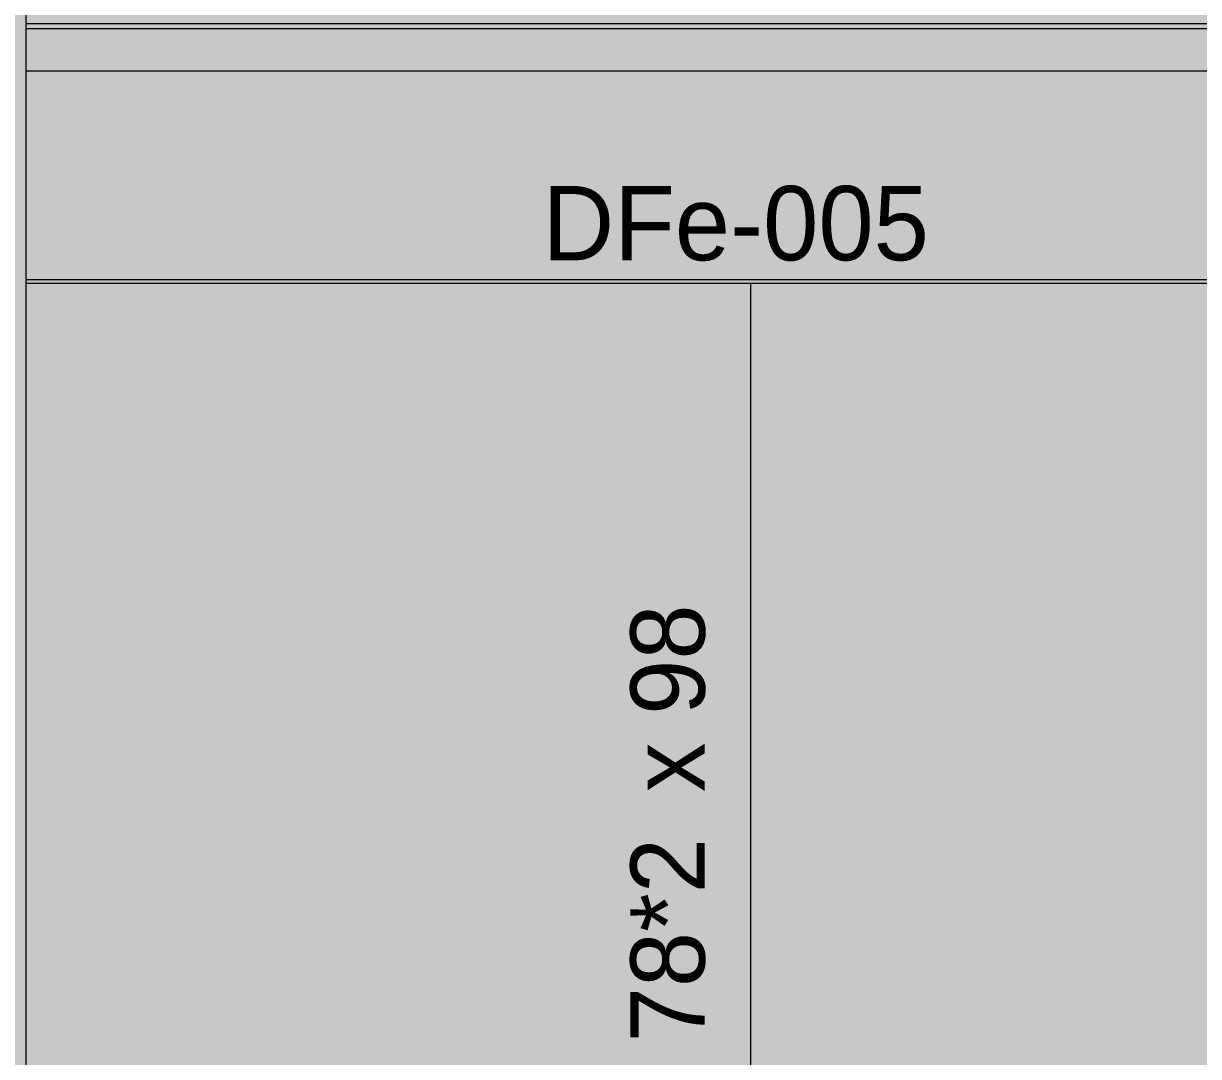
# Model space of a CAD drawing. Header units: metres. Extents: x -3 to 171, y -23 to 41.
# Drawn here: x 12.968 to 14.154, y -2.063 to -1.02 of the extents above; entities that cross this region are included whole.
import ezdxf

# ---------------------------------------------------------------- set-up
doc = ezdxf.new("R2010")
doc.units = ezdxf.units.M
doc.header["$MEASUREMENT"] = 0
doc.linetypes.add('Achse', pattern=[0.004, 0.002, -0.001, 0, -0.001])
for name, color, linetype in [('6._Dach PP STG1_1_325 Dachfenster', 7, 'Continuous'), ('6._Dach PP STG1_1_330 Dachaufbau', 7, 'Continuous'), ('6._Dach PP STG1_1_611 Entwässerung', 7, 'Continuous')]:
    doc.layers.add(name, color=color, linetype=linetype)
doc.styles.add('ERSTELLTER_STIL_2', font='')
doc.styles.get('ERSTELLTER_STIL_2').set_extended_font_data('Eurostile')

msp = doc.modelspace()

# ---------------------------------------------------------------- hatches: boundary and pattern name
at = {"layer": '6._Dach PP STG1_1_330 Dachaufbau', "linetype": 'Continuous', "lineweight": 0, "true_color": 0x000000}
h = msp.add_hatch(color=18, dxfattribs=at)
h.paths.add_polyline_path([(18.84, -4.5), (18.8399, -4.5433), (18.8397, -4.6), (18.9704, -4.6), (18.986, 0.07), (17.955, 0.07), (17.955, -0.7715), (16.205, -0.7715), (16.205, 0.07), (15.195, 0.07), (15.195, -0.4), (15.505, -0.4), (15.505, -0.7353), (12.655, -0.7353), (12.655, -4.5)])
h.paths.add_polyline_path([(17.93, -3.7987), (16.23, -3.7987), (16.23, -2.1975), (17.93, -2.1975)], flags=0)
h.paths.add_polyline_path([(14.9919, -2.1975), (14.9919, -3.7987), (13.2919, -3.7987), (13.2919, -2.1975)], flags=0)

# ---------------------------------------------------------------- linework, layer by layer
at = {"layer": '6._Dach PP STG1_1_325 Dachfenster', "color": 7, "linetype": 'Continuous', "lineweight": 13, "ltscale": 1000}
msp.add_line((13.7019, -1.2828), (13.7019, -3.2134), dxfattribs=at)
at = {"layer": '6._Dach PP STG1_1_611 Entwässerung', "color": 14, "linetype": 'Achse', "lineweight": 13, "ltscale": 1000, "true_color": 0xa80000}
msp.add_line((12.9703, -0.7691), (12.9703, -4.1721), dxfattribs=at)
at = {"layer": '6._Dach PP STG1_1_611 Entwässerung', "color": 171, "linetype": 'Continuous', "lineweight": 13, "ltscale": 1000, "true_color": 0x6c6cff, "flags": 128}
for points in [[(12.9703, -0.6984), (12.9703, -4.1721)], [(12.9703, -1.02), (18.6716, -1.02)], [(12.9703, -1.025), (18.6716, -1.025)], [(12.9703, -1.0679), (18.6715, -1.0679)], [(12.9703, -1.2786), (18.3386, -1.2786)], [(12.9703, -1.2821), (18.3386, -1.2821)]]:
    msp.add_lwpolyline(points, dxfattribs=at)

# ---------------------------------------------------------------- texts
at = {"layer": '6._Dach PP STG1_1_325 Dachfenster', "color": 7, "linetype": 'Continuous', "lineweight": 13, "insert": (13.4918, -1.2601), "char_height": 0.075, "attachment_point": 7, "style": 'ERSTELLTER_STIL_2'}
msp.add_mtext('\\A1;{\\pql;\\pt0;\\fEurostile|b0|i0|c0|p0;\\W1.000000;DFe-005\\fEurostile|b0|i0|c0|p0;\\W1.000000;\\fEurostile|b0|i0|c0|p0;\\W1.000000;\\fEurostile|b0|i0|c0|p0;\\W1.000000;}', dxfattribs=at)
at = {"layer": '6._Dach PP STG1_1_325 Dachfenster', "color": 7, "linetype": 'Continuous', "lineweight": 13, "insert": (13.6776, -2.0486), "char_height": 0.075, "attachment_point": 7, "rotation": 90, "style": 'ERSTELLTER_STIL_2'}
msp.add_mtext('\\A1;{\\pql;\\pt0;\\fEurostile|b0|i0|c0|p0;\\W1.000000;78*2\\fEurostile|b0|i0|c0|p0;\\W1.000000;\\A1{\\H.66x;\\S^  ;}\\fEurostile|b0|i0|c0|p0;\\W1.000000; x 98\\fEurostile|b0|i0|c0|p0;\\W1.000000;\\A1{\\H.66x;\\S^  ;}}', dxfattribs=at)

doc.saveas('drawing.dxf')
